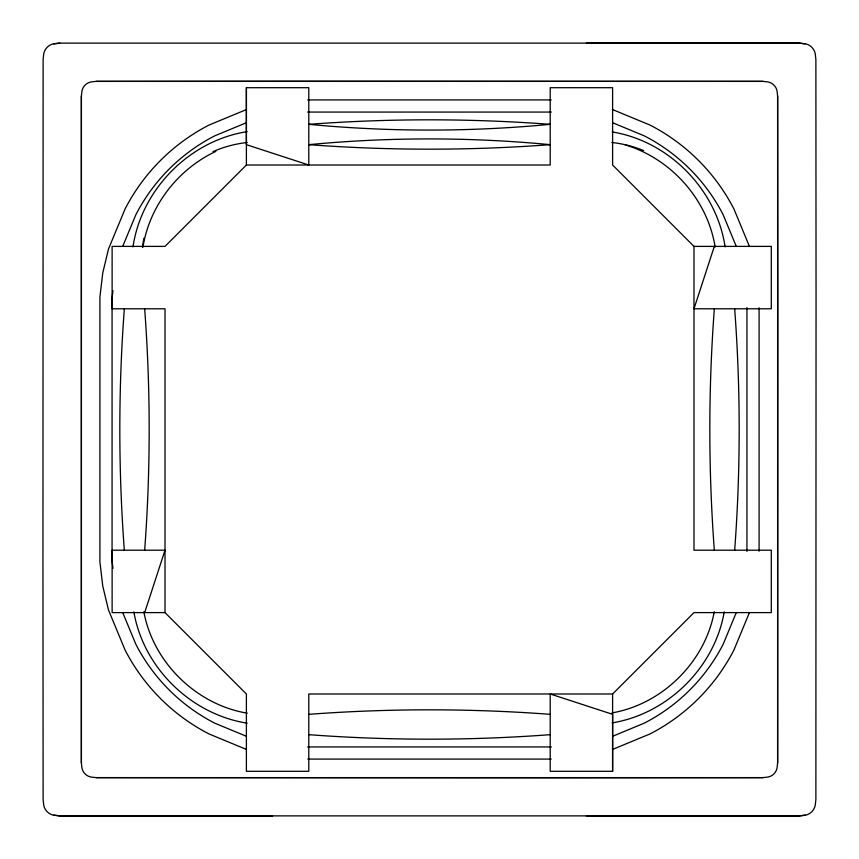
<?xml version="1.0" encoding="UTF-8"?>
<svg xmlns="http://www.w3.org/2000/svg" width="859" height="859" viewBox="0 0 859 859"><rect width="100%" height="100%" fill="white"/><g stroke="black" fill="none" stroke-linecap="round" stroke-linejoin="round"><path stroke-width="1.29" d="M81.38 96.058L81.38 762.942L81.97 768.225A11.414 11.414 0 0 0 90.775 777.03L96.058 777.62L547.247 777.782L762.942 777.62L768.225 777.03A11.414 11.414 0 0 0 777.03 768.225L777.62 762.942L777.782 311.753L777.62 96.058L777.03 90.775A11.414 11.414 0 0 0 768.225 81.97L762.942 81.38L286.541 81.229L96.058 81.38L90.775 81.97A11.414 11.414 0 0 0 81.97 90.775L81.38 96.058L81.38 762.942M165.014 612.607L165.014 308.789L112.121 308.789L112.121 246.393L165.014 246.393L246.393 165.014L550.211 165.014L550.211 87.704L612.607 87.704L612.607 165.014L693.986 246.393L693.986 550.211L771.296 550.211L771.296 612.607L693.986 612.607L612.607 693.986L308.789 693.986L308.789 771.296L246.393 771.296L246.393 693.986L165.014 612.607L112.121 612.607L112.121 550.211L165.014 550.211L144.677 612.607M246.393 87.704L246.393 144.677L308.789 165.014L308.789 87.704L246.393 87.704L246.393 165.014M550.211 734.67L550.211 771.296L612.607 771.296L612.607 714.323L550.211 693.986L550.211 734.67A1380.724 1176.594 0 0 1 308.789 734.67M746.933 551.403L746.933 307.597M759.088 551.242L759.088 307.758M777.62 762.942L777.62 96.058M112.969 290.621L112.067 298.223L112.067 560.777L112.969 568.379M132.984 246.866C141.531 189.291 189.624 140.565 247.199 131.642M142.97 247.005C149.638 205.634 178.028 169.126 215.845 151.377M714.259 611.726C705.003 662.042 662.439 704.09 612.059 712.906M724.223 611.876C714.709 667.379 667.744 713.775 612.199 722.881M714.323 246.393L693.986 308.789L771.296 308.789L771.296 246.393L693.986 246.393M122.708 246.436L135.851 214.718A182.452 182.452 0 0 1 214.718 135.851L246.436 122.708M736.292 612.564L723.149 644.282A182.452 182.452 0 0 1 644.282 723.149L612.564 736.292M749.499 612.435L733.919 650.038A194.66 194.66 0 0 1 650.038 733.919L612.435 749.499M246.565 109.501L208.962 125.081A194.66 194.66 0 0 0 125.081 208.962L108.502 248.992L102.769 272.894L99.912 297.053L99.912 561.947L102.769 586.106L108.502 610.008L125.081 650.038A194.66 194.66 0 0 0 208.962 733.919L246.565 749.499M799.181 43.197L805.441 43.788A12.67 12.67 0 0 1 815.223 53.559L815.878 59.411L816.05 297.429L815.878 799.589L815.223 805.441A12.67 12.67 0 0 1 805.441 815.212L799.557 815.878L586.386 816.039M805.162 43.863L799.557 43.122L59.411 43.122L53.559 43.777A12.67 12.67 0 0 0 43.777 53.559L43.122 59.411L42.95 561.571L43.122 799.589L43.777 805.441A12.67 12.67 0 0 0 53.559 815.212L59.819 815.803M53.838 43.863L59.819 43.197M53.838 815.137L59.443 815.878L799.557 815.878L805.162 815.137M96.058 81.38L762.942 81.38M307.758 99.912L551.242 99.912M307.597 112.067L551.403 112.067M307.597 746.933L551.403 746.933M307.758 759.088L551.242 759.088M96.058 777.62L762.942 777.62M586.386 42.961L799.589 43.122M59.443 815.878L272.614 816.039M612.199 131.942C669.247 141.209 716.61 189.796 725.103 246.866M247.338 713.195C196.432 704.734 153.16 662.536 143.84 611.726M247.199 723.171C191.138 714.398 143.442 667.883 133.864 611.876M625.084 144.827C671.062 158.636 707.569 199.46 715.128 247.005M612.435 109.501L650.038 125.081A194.66 194.66 0 0 1 733.919 208.962L749.499 246.565M612.564 122.708L644.282 135.851A182.452 182.452 0 0 1 723.149 214.718L736.292 246.436M246.436 736.292L214.718 723.149A182.452 182.452 0 0 1 135.851 644.282L122.708 612.564M612.607 693.986L612.607 771.296M734.67 308.789A1380.681 1176.583 90 0 1 734.67 550.211M308.789 714.334A1380.649 1176.551 0 0 1 550.211 714.334M714.334 550.211A1380.681 1176.562 90 0 1 714.334 308.789M124.33 550.211A1380.681 1176.572 90 0 1 124.33 308.789M144.666 308.789A1380.681 1176.562 90 0 1 144.666 550.211M142.54 247.231A117.984 117.984 0 0 1 143.893 238.179M213.032 151.603A117.984 117.984 0 0 1 247.295 142.476M611.833 142.476A117.984 117.984 0 0 1 643.649 150.572M308.789 124.33A1145.713 1032.293 0 0 0 550.211 124.33A1380.681 1176.583 0 0 0 308.789 124.33M550.211 144.666A1145.713 1032.303 0 0 0 308.789 144.666A1380.681 1176.562 0 0 0 550.211 144.666"/></g></svg>
